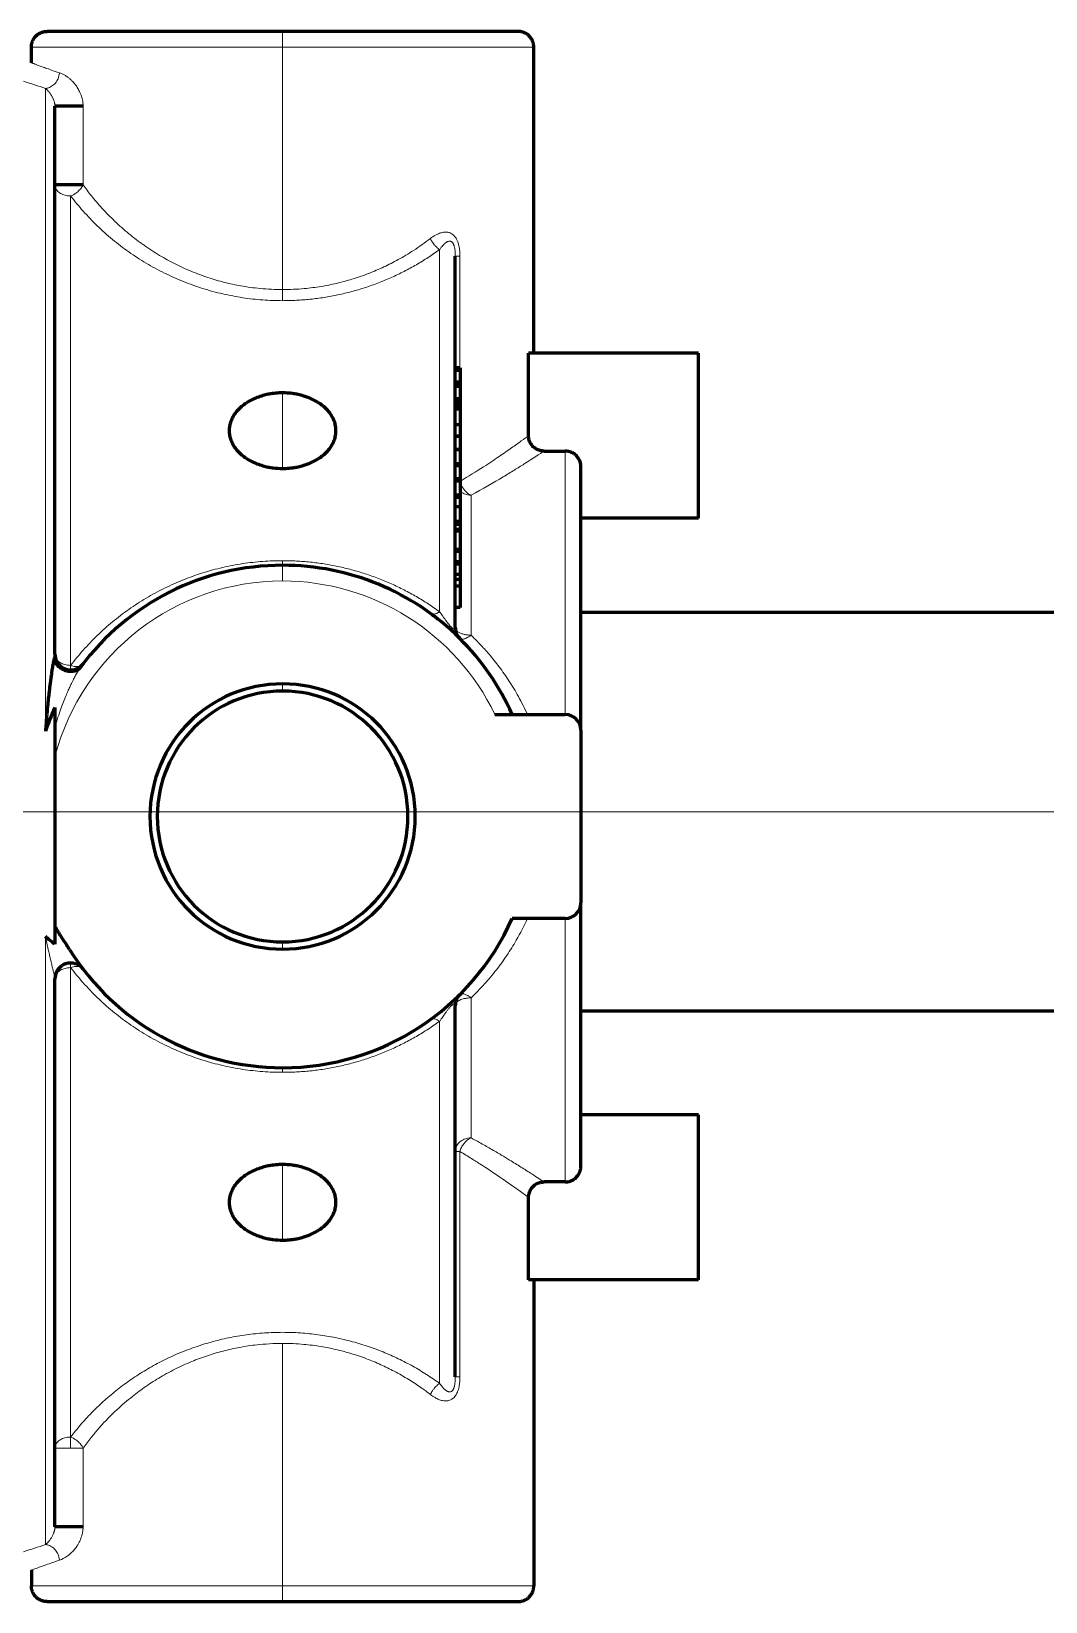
# Model space of a CAD drawing. Header units: millimetres. Extents: x 0 to 1680, y 0 to 594.
# Drawn here: x 111.58 to 114.002, y 503.324 to 507.074 of the extents above; entities that cross this region are included whole.
import ezdxf

# ---------------------------------------------------------------- set-up
doc = ezdxf.new("R2010")
doc.units = ezdxf.units.MM
for name, pattern in [('K5LT_AXLED', [19.5, 15, -1.5, 1.5, -1.5]), ('K5LT_BASIC', [0]), ('K5LT_THIN', [0])]:
    doc.linetypes.add(name, pattern=pattern)
doc.layers.add('Системный слой', color=7, linetype='Continuous')

msp = doc.modelspace()

# ---------------------------------------------------------------- linework, layer by layer
at = {"layer": 'Системный слой', "color": 5, "linetype": 'K5LT_BASIC', "lineweight": 60, "true_color": 0x0000ff}
for p, q in [((112.17955, 507.07426), (111.61705, 507.07426)), ((112.74205, 507.07426), (112.17955, 507.07426)), ((112.74205, 507.07426), (112.74204, 507.07426)), ((111.57955, 506.99926), (111.57955, 507.03676)), ((112.77955, 506.30551), (112.77955, 507.03676)), ((111.6358, 505.58671), (111.6358, 506.89557)), ((111.70308, 506.89557), (111.6358, 506.89557)), ((111.6358, 506.70774), (111.6358, 506.89557)), ((111.70308, 506.70774), (111.6358, 506.70774)), ((112.59205, 505.65082), (112.59205, 506.53756)), ((112.59205, 506.27042), (112.59205, 506.53756)), ((112.76704, 506.10884), (112.76704, 506.30551)), ((113.1733, 506.30551), (112.76704, 506.30551)), ((113.1733, 505.91176), (113.1733, 506.30551)), ((112.6033, 506.27042), (112.59205, 506.27042)), ((112.6033, 506.26455), (112.59205, 506.26455)), ((112.6033, 506.27042), (112.6033, 506.26455)), ((112.6033, 506.26455), (112.6033, 506.23673)), ((112.6033, 506.23673), (112.59205, 506.23673)), ((112.59205, 506.23432), (112.6033, 506.23432)), ((112.6033, 506.22659), (112.59205, 506.22659)), ((112.6033, 506.23673), (112.6033, 506.23432)), ((112.6033, 506.23432), (112.6033, 506.22659)), ((112.6033, 506.22659), (112.6033, 506.19673)), ((112.6033, 506.19673), (112.59205, 506.19673)), ((112.6033, 506.18955), (112.59205, 506.18955)), ((112.6033, 506.18238), (112.59205, 506.18238)), ((112.6033, 506.17651), (112.59205, 506.17651)), ((112.6033, 506.19673), (112.6033, 506.18955)), ((112.6033, 506.18955), (112.6033, 506.18238)), ((112.6033, 506.18238), (112.6033, 506.17651)), ((112.6033, 506.17651), (112.6033, 506.17195)), ((112.6033, 506.17195), (112.59205, 506.17195)), ((112.6033, 506.17195), (112.6033, 506.13455)), ((112.6033, 506.13455), (112.59205, 506.13455)), ((112.6033, 506.10737), (112.59205, 506.10737)), ((112.6033, 506.10671), (112.59205, 506.10671)), ((112.6033, 506.13455), (112.6033, 506.10737)), ((112.6033, 506.10737), (112.6033, 506.10671)), ((112.6033, 506.10671), (112.6033, 506.07592)), ((112.6033, 506.07592), (112.59205, 506.07592)), ((112.6033, 506.07527), (112.59205, 506.07527)), ((112.6033, 506.07592), (112.6033, 506.07527)), ((112.6033, 506.07527), (112.6033, 506.04152)), ((112.80425, 506.07204), (112.85455, 506.07204)), ((112.6033, 506.04152), (112.59205, 506.04152)), ((112.6033, 506.03696), (112.59205, 506.03696)), ((112.6033, 506.04152), (112.6033, 506.03696)), ((112.6033, 506.03696), (112.6033, 506.00684)), ((112.89205, 505.40551), (112.89205, 506.03416)), ((112.59205, 506.00684), (112.6033, 506.00684)), ((112.6033, 506.00049), (112.59205, 506.00049)), ((112.6033, 506.00684), (112.6033, 506.00049)), ((112.6033, 506.00049), (112.6033, 505.96771)), ((112.59205, 505.96771), (112.6033, 505.96771)), ((112.6033, 505.96136), (112.59205, 505.96136)), ((112.6033, 505.96771), (112.6033, 505.96136)), ((112.6033, 505.96136), (112.6033, 505.93849)), ((112.6033, 505.93849), (112.59205, 505.93849)), ((112.6033, 505.93849), (112.6033, 505.90392)), ((112.6033, 505.90392), (112.59205, 505.90392)), ((112.6033, 505.9026), (112.59205, 505.9026)), ((112.6033, 505.89663), (112.59205, 505.89663)), ((112.6033, 505.88501), (112.59205, 505.88501)), ((112.6033, 505.88045), (112.59205, 505.88045)), ((112.6033, 505.90392), (112.6033, 505.9026)), ((112.6033, 505.9026), (112.6033, 505.89663)), ((112.6033, 505.89663), (112.6033, 505.88501)), ((112.6033, 505.88501), (112.6033, 505.88045)), ((112.6033, 505.88045), (112.6033, 505.83675)), ((113.1733, 505.91176), (112.89205, 505.91176)), ((112.6033, 505.83675), (112.59205, 505.83675)), ((112.6033, 505.83219), (112.59205, 505.83219)), ((112.6033, 505.80741), (112.59205, 505.80741)), ((112.6033, 505.8061), (112.59205, 505.8061)), ((112.6033, 505.80154), (112.59205, 505.80154)), ((112.6033, 505.83675), (112.6033, 505.83219)), ((112.6033, 505.83219), (112.6033, 505.80741)), ((112.6033, 505.80741), (112.6033, 505.8061)), ((112.6033, 505.8061), (112.6033, 505.80154)), ((112.6033, 505.80154), (112.6033, 505.7779)), ((112.59205, 505.7779), (112.6033, 505.7779)), ((112.6033, 505.76513), (112.59205, 505.76513)), ((112.6033, 505.7779), (112.6033, 505.76513)), ((112.6033, 505.76513), (112.6033, 505.74937)), ((112.6033, 505.74937), (112.59205, 505.74937)), ((112.6033, 505.74937), (112.6033, 505.6985)), ((112.6033, 505.6985), (112.59205, 505.6985)), ((112.59205, 505.65082), (112.59205, 505.65079)), ((112.89205, 505.68703), (115.42751, 505.68703)), ((111.6358, 505.45922), (111.6358, 505.41259)), ((112.68649, 505.44301), (112.85455, 505.44301)), ((111.6358, 505.41259), (111.6358, 505.34328)), ((112.89205, 505.40551), (112.89205, 504.99301)), ((111.6358, 505.34328), (111.6358, 505.19926)), ((111.6358, 505.19926), (111.6358, 504.93775)), ((112.89205, 504.36436), (112.89205, 504.99301)), ((111.6358, 504.93775), (111.6358, 504.89428)), ((112.85455, 504.95551), (112.7278, 504.95551)), ((111.67031, 504.88195), (111.6703, 504.88198)), ((111.6358, 503.50295), (111.6358, 504.81181)), ((112.59205, 503.86096), (112.59205, 504.7477)), ((115.42751, 504.73453), (112.89205, 504.73453)), ((111.6358, 503.69078), (111.6358, 504.70238)), ((112.59205, 504.61135), (112.59205, 504.63749)), ((112.59205, 504.39914), (112.59205, 504.63749)), ((112.59205, 504.59014), (112.59205, 504.61135)), ((112.59205, 504.56295), (112.59205, 504.59014)), ((112.59205, 504.55789), (112.59205, 504.56295)), ((112.59205, 504.5562), (112.59205, 504.55789)), ((112.59205, 504.54631), (112.59205, 504.5562)), ((112.59205, 504.53495), (112.59205, 504.54631)), ((112.59205, 504.51904), (112.59205, 504.53495)), ((112.59205, 504.49865), (112.59205, 504.51904)), ((112.59205, 504.49692), (112.59205, 504.49865)), ((112.59205, 504.49412), (112.59205, 504.49692)), ((112.59205, 504.48423), (112.59205, 504.49412)), ((112.59205, 504.47287), (112.59205, 504.48423)), ((112.59205, 504.45696), (112.59205, 504.47287)), ((112.59205, 504.45015), (112.59205, 504.45696)), ((112.59205, 504.41086), (112.59205, 504.45015)), ((113.1733, 504.48676), (112.89205, 504.48676)), ((113.1733, 504.09301), (113.1733, 504.48676)), ((112.59205, 504.4029), (112.59205, 504.41086)), ((112.59205, 504.40046), (112.59205, 504.4029)), ((112.59205, 504.37416), (112.59205, 504.40046)), ((112.59205, 503.86096), (112.59205, 504.39914)), ((112.59205, 504.37247), (112.59205, 504.37416)), ((112.59205, 504.36631), (112.59205, 504.37247)), ((112.59205, 504.36468), (112.59205, 504.36631)), ((112.59205, 504.33838), (112.59205, 504.36468)), ((112.59205, 504.33669), (112.59205, 504.33838)), ((112.59205, 504.31366), (112.59205, 504.33669)), ((112.59205, 504.30802), (112.59205, 504.31366)), ((112.59205, 504.30786), (112.59205, 504.30802)), ((112.59205, 504.29807), (112.59205, 504.30786)), ((112.85455, 504.32648), (112.80425, 504.32648)), ((112.59205, 504.26391), (112.59205, 504.29807)), ((112.59205, 504.25242), (112.59205, 504.26391)), ((112.76704, 504.09301), (112.76704, 504.28968)), ((112.59205, 504.23287), (112.59205, 504.25242)), ((112.59205, 504.21876), (112.59205, 504.23287)), ((112.59205, 504.21707), (112.59205, 504.21876)), ((112.59205, 504.1991), (112.59205, 504.21707)), ((113.1733, 504.09301), (112.76704, 504.09301)), ((112.77955, 504.09301), (112.77955, 503.36176)), ((111.6358, 503.50295), (111.6358, 503.69078)), ((111.70308, 503.50295), (111.6358, 503.50295)), ((111.57955, 503.39926), (111.57955, 503.36176)), ((111.61705, 503.32426), (112.17955, 503.32426)), ((112.17955, 503.32426), (112.74205, 503.32426))]:
    msp.add_line(p, q, dxfattribs=at)
at = {"layer": 'Системный слой', "color": 7, "linetype": 'K5LT_THIN', "lineweight": 18}
for p, q in [((112.17955, 507.03676), (112.17955, 507.07426)), ((111.57955, 507.03676), (112.17955, 507.03676)), ((112.17955, 507.03676), (112.17955, 506.45769)), ((112.17955, 507.03676), (112.77955, 507.03676)), ((111.6133, 506.93828), (111.6133, 505.40316)), ((111.70308, 506.70774), (111.70308, 506.89557)), ((111.6733, 505.56019), (111.6733, 506.68122)), ((112.55455, 506.55313), (112.55455, 505.68828)), ((112.60308, 506.53756), (112.59205, 506.53756)), ((112.60308, 506.27042), (112.60308, 506.53756)), ((112.17955, 506.43117), (112.17955, 506.45769)), ((112.17955, 506.21086), (112.17955, 506.03055)), ((112.85455, 506.07204), (112.85455, 505.44301)), ((112.62955, 505.63239), (112.62955, 505.96672)), ((112.17955, 505.81024), (112.17955, 505.79926)), ((112.17955, 505.79926), (112.17955, 505.76176)), ((111.6733, 505.56019), (111.6733, 505.54921)), ((112.17955, 505.4987), (112.17955, 505.51605)), ((112.85455, 504.95551), (112.85455, 504.32648)), ((111.6133, 504.9125), (111.6133, 503.46024)), ((112.17955, 504.89982), (112.17955, 504.88247)), ((111.6733, 504.83833), (111.6733, 504.84931)), ((111.6733, 503.7173), (111.6733, 504.83833)), ((112.62955, 504.4318), (112.62955, 504.76613)), ((112.55455, 504.71024), (112.55455, 503.84539)), ((112.17955, 504.58828), (112.17955, 504.59926)), ((112.59205, 504.39914), (112.60308, 504.39914)), ((112.60308, 503.86096), (112.60308, 504.39914)), ((112.17955, 504.18765), (112.17955, 504.36797)), ((112.17955, 503.94083), (112.17955, 503.36176)), ((112.59205, 503.86096), (112.60308, 503.86096)), ((111.6733, 503.69078), (111.6733, 503.7173)), ((111.6733, 503.69078), (111.6358, 503.69078)), ((111.70308, 503.69078), (111.6733, 503.69078)), ((111.70308, 503.50295), (111.70308, 503.69078)), ((112.17955, 503.36176), (111.57955, 503.36176)), ((112.17955, 503.32426), (112.17955, 503.36176)), ((112.77955, 503.36176), (112.17955, 503.36176))]:
    msp.add_line(p, q, dxfattribs=at)
at = {"layer": 'Системный слой', "color": 30, "linetype": 'K5LT_AXLED', "lineweight": 18, "true_color": 0xff8000}
msp.add_line((51.2364, 505.21078), (174.95197, 505.21078), dxfattribs=at)
at = {"layer": 'Системный слой', "color": 7, "linetype": 'K5LT_THIN', "lineweight": 18}
for centre, radius, start, end in [((112.30124, 509.14388), 2.31041, 251.30787, 252.67691), ((112.17955, 505.19926), 0.5625, 90, 165.16489), ((112.17955, 505.19926), 0.5625, 25.67929, 90), ((112.30091, 501.25565), 2.30934, 107.32278, 108.69245)]:
    msp.add_arc(centre, radius, start, end, dxfattribs=at)
at = {"layer": 'Системный слой', "color": 5, "linetype": 'K5LT_BASIC', "lineweight": 60, "true_color": 0x0000ff}
for centre, radius, start, end in [((112.17955, 505.19926), 0.6, 90, 143.47453), ((112.17955, 505.19926), 0.6, 45.09958, 90), ((112.18167, 505.20204), 0.5965, 51.49798, 53.97574), ((112.62955, 505.65082), 0.0375, 180.00501, 225.09879), ((112.62955, 505.65082), 0.0375, 180.03945, 225.0991), ((112.17955, 505.19926), 0.6, 23.96948, 45.09958), ((111.67326, 505.58671), 0.03746, 179.99362, 234.40375), ((111.67331, 505.58669), 0.03748, 234.67466, 322.57954), ((111.6733, 505.58671), 0.0375, 270, 322.57199), ((112.17955, 505.19926), 0.31679, 90, 270), ((112.17955, 505.19926), 0.31679, 270, 90), ((112.17955, 505.19926), 0.29944, 90, 270), ((112.17955, 505.19926), 0.29944, 270, 90), ((112.06751, 505.2534), 0.47827, 154.51072, 161.75207), ((112.85455, 505.40551), 0.0375, 0, 90), ((112.85455, 504.99301), 0.0375, 270, 0), ((112.17955, 505.19926), 0.6, 270, 336.03052), ((112.17955, 505.19926), 0.6, 211.92748, 270), ((111.6733, 504.81181), 0.0375, 37.49043, 179.9927), ((111.67328, 504.81181), 0.03748, 125.92591, 180.00303), ((112.62955, 504.7477), 0.0375, 135.28664, 179.99971), ((112.62955, 504.7477), 0.0375, 135.28882, 179.9949), ((112.33443, 505.0421), 0.37935, 314.07676, 315.07914)]:
    msp.add_arc(centre, radius, start, end, dxfattribs=at)
for points, weights in [([(111.57955, 507.03676), (111.57955, 507.05872), (111.59508, 507.07426), (111.61704, 507.07426)], [0.5, 0.402378366498, 0.402368927975, 0.499971684429]), ([(112.77955, 507.03676), (112.77955, 507.05872), (112.76402, 507.07426), (112.74205, 507.07426)], [0.5, 0.402378366498, 0.402368927975, 0.499971684429]), ([(111.61705, 503.32426), (111.59508, 503.32426), (111.57955, 503.33979), (111.57955, 503.36176)], [0.499999769814, 0.402368927062, 0.402369003791, 0.5]), ([(112.74205, 503.32426), (112.76401, 503.32426), (112.77955, 503.33979), (112.77955, 503.36176)], [0.499999769814, 0.402368927062, 0.402369003791, 0.5])]:
    msp.add_rational_spline(points, weights, degree=3, dxfattribs=at)
at = {"layer": 'Системный слой', "color": 7, "linetype": 'K5LT_THIN', "lineweight": 18}
for points, knots in [([(111.6466, 506.97528), (111.63961, 506.97765), (111.62771, 506.98175), (111.61347, 506.9868), (111.60265, 506.9907), (111.59397, 506.99388), (111.58727, 506.99636), (111.58275, 506.99804), (111.58012, 506.99904), (111.57955, 506.99926), (111.57955, 506.99926)], [0, 0, 0, 0, 1.7535392, 3.2335896, 4.5704774, 5.8764475, 7.2528308, 8.5664618, 9.7342014, 11, 11, 11, 11]), ([(111.6466, 506.97528), (111.64644, 506.97277), (111.64567, 506.96798), (111.64345, 506.96144), (111.64048, 506.95574), (111.63686, 506.95077), (111.6326, 506.94648), (111.62789, 506.94302), (111.62298, 506.94051), (111.61808, 506.93893), (111.61487, 506.9384), (111.6133, 506.93828)], [0, 0, 0, 0, 1.6269506, 3.1051514, 4.412638, 5.75843, 7.0911523, 8.4008937, 9.6805454, 10.8696223, 12, 12, 12, 12]), ([(111.70308, 506.89557), (111.70308, 506.90097), (111.70197, 506.91016), (111.69877, 506.92099), (111.69581, 506.92822), (111.69237, 506.93523), (111.68865, 506.94141), (111.68427, 506.94742), (111.68039, 506.95209), (111.67608, 506.95667), (111.6712, 506.96118), (111.66552, 506.96566), (111.65709, 506.97108), (111.6507, 506.97389), (111.6466, 506.97528)], [0, 0, 0, 0, 1.6750866, 2.9410931, 3.7763891, 4.4262041, 5.8066833, 6.5948826, 7.5028759, 8.4350716, 9.4592901, 10.7065168, 12.160341, 15, 15, 15, 15]), ([(111.6133, 506.93828), (111.61442, 506.93733), (111.61657, 506.9354), (111.61962, 506.93218), (111.62222, 506.92905), (111.62439, 506.92615), (111.62621, 506.92345), (111.62779, 506.92086), (111.62925, 506.91827), (111.6306, 506.91558), (111.63181, 506.91289), (111.63284, 506.91028), (111.63368, 506.90783), (111.63432, 506.90566), (111.63481, 506.90369), (111.63519, 506.90182), (111.63551, 506.8999), (111.63573, 506.89785), (111.63579, 506.89636), (111.6358, 506.89557)], [0, 0, 0, 0, 3.0768281, 5.6895686, 7.7594534, 9.4993032, 10.9305415, 12.1237734, 13.3233444, 14.4322612, 15.4476679, 16.3550624, 17.1210312, 17.7565932, 18.2471893, 18.7109054, 19.1477415, 19.5733327, 20, 20, 20, 20]), ([(111.6358, 506.70774), (111.63579, 506.70593), (111.63629, 506.70255), (111.63825, 506.69795), (111.64106, 506.69397), (111.64465, 506.69044), (111.64907, 506.68734), (111.65419, 506.68478), (111.65979, 506.68287), (111.66619, 506.68155), (111.67077, 506.68122), (111.6733, 506.68122)], [0, 0, 0, 0, 1.5614761, 2.9241486, 4.1406521, 5.3872988, 6.6710189, 7.9362276, 9.2045628, 10.4539056, 12, 12, 12, 12]), ([(111.6733, 506.68122), (111.67551, 506.68207), (111.67965, 506.68399), (111.68533, 506.68752), (111.69027, 506.69137), (111.69465, 506.69555), (111.69833, 506.6999), (111.70112, 506.70401), (111.70251, 506.70657), (111.70308, 506.70774)], [0, 0, 0, 0, 1.7833989, 3.350197, 4.762088, 6.2136787, 7.6804134, 8.9351891, 10, 10, 10, 10]), ([(112.17955, 506.45769), (112.16185, 506.45768), (112.12857, 506.45925), (112.08215, 506.46559), (112.04041, 506.47457), (112.00084, 506.4861), (111.96135, 506.50079), (111.92273, 506.51846), (111.88502, 506.53917), (111.84803, 506.56317), (111.81208, 506.5905), (111.77844, 506.62032), (111.74858, 506.65097), (111.72371, 506.68012), (111.70937, 506.699), (111.70308, 506.70774)], [0, 0, 0, 0, 1.5986949, 2.97432, 4.1162294, 5.3050701, 6.517206, 7.7100417, 8.9068617, 10.1491121, 11.4262785, 12.7154122, 13.9505114, 15.0646782, 16, 16, 16, 16]), ([(112.60308, 506.53756), (112.60308, 506.54174), (112.6028, 506.54901), (112.60158, 506.55848), (112.59999, 506.5658), (112.59798, 506.57214), (112.59538, 506.5779), (112.59219, 506.58299), (112.58868, 506.58709), (112.58518, 506.59005), (112.58211, 506.59192), (112.57923, 506.5932), (112.57608, 506.5942), (112.57186, 506.59495), (112.56689, 506.59503), (112.56151, 506.59429), (112.55646, 506.59296), (112.5508, 506.59087), (112.54269, 506.58692), (112.53638, 506.58266), (112.53249, 506.57965)], [0, 0, 0, 0, 1.9671632, 3.4176926, 4.5499796, 5.6052735, 6.7092012, 7.7573636, 8.7871197, 9.6985112, 10.4062045, 10.938061, 11.6127855, 12.4517855, 13.6270238, 14.7180309, 15.779113, 16.7893175, 18.3159969, 21, 21, 21, 21]), ([(112.53249, 506.57965), (112.51952, 506.56961), (112.49448, 506.55185), (112.45717, 506.52952), (112.42116, 506.51119), (112.38435, 506.49546), (112.34641, 506.48236), (112.30855, 506.47218), (112.27049, 506.4646), (112.22744, 506.45909), (112.19675, 506.45769), (112.17955, 506.45769)], [0, 0, 0, 0, 1.5557329, 2.8997233, 4.0893603, 5.3474011, 6.6543169, 7.8621527, 9.0434957, 10.3308168, 12, 12, 12, 12]), ([(112.53249, 506.57965), (112.5334, 506.57772), (112.5354, 506.574), (112.53888, 506.56873), (112.54273, 506.56381), (112.54683, 506.55943), (112.55085, 506.55584), (112.55339, 506.55393), (112.55455, 506.55313)], [0, 0, 0, 0, 1.6759258, 3.2277778, 4.7246651, 6.3456261, 7.7937741, 9, 9, 9, 9]), ([(112.55455, 506.55313), (112.55584, 506.55501), (112.5583, 506.5584), (112.56193, 506.56274), (112.56504, 506.56597), (112.56772, 506.56837), (112.57001, 506.5701), (112.57218, 506.57144), (112.57426, 506.57245), (112.57635, 506.5731), (112.57834, 506.57337), (112.58011, 506.57323), (112.58163, 506.57279), (112.58297, 506.57211), (112.58417, 506.57122), (112.58529, 506.57009), (112.58632, 506.56875), (112.58725, 506.56719), (112.58813, 506.56535), (112.58895, 506.56324), (112.58972, 506.56068), (112.59039, 506.5578), (112.59097, 506.55455), (112.59144, 506.55089), (112.59179, 506.54677), (112.592, 506.54224), (112.59204, 506.53915), (112.59205, 506.53756)], [0, 0, 0, 0, 2.7272239, 5.0634383, 7.0309744, 8.4778365, 9.795034, 10.9153809, 12.003631, 13.0652137, 14.0511732, 14.8760778, 15.5672747, 16.1678292, 16.7504147, 17.3120826, 17.8814188, 18.4740464, 19.0709757, 19.8043277, 20.5894768, 21.5494992, 22.5419261, 23.6596253, 24.9999763, 26.454723, 28, 28, 28, 28]), ([(112.76704, 506.10884), (112.76242, 506.10548), (112.75092, 506.09708), (112.72728, 506.08015), (112.69724, 506.05931), (112.65702, 506.03257), (112.62351, 506.01159), (112.6033, 505.99951)], [0, 0, 0, 0, 1.4915807, 2.9516442, 4.4117078, 5.9816586, 8, 8, 8, 8]), ([(112.62955, 505.96672), (112.65765, 505.9819), (112.69408, 506.00286), (112.73354, 506.02683), (112.7721, 506.0509), (112.7939, 506.06523), (112.80425, 506.07204)], [0, 0, 0, 0, 2.3064672, 3.2668483, 4.2200333, 7, 7, 7, 7]), ([(112.6033, 505.99862), (112.60391, 505.99656), (112.60539, 505.99253), (112.60811, 505.98714), (112.61098, 505.98263), (112.61384, 505.97889), (112.6169, 505.97551), (112.62045, 505.97226), (112.62469, 505.96914), (112.62784, 505.96745), (112.62955, 505.96672)], [0, 0, 0, 0, 1.6386036, 3.2058394, 4.4404491, 5.5805007, 6.7191097, 7.909208, 9.3335984, 11, 11, 11, 11]), ([(112.6033, 505.97606), (112.60399, 505.97547), (112.60625, 505.97368), (112.61044, 505.9711), (112.61604, 505.96876), (112.62244, 505.96713), (112.62702, 505.96672), (112.62955, 505.96672)], [0, 0, 0, 0, 0.8030818, 2.5117768, 4.2246942, 5.911962, 8, 8, 8, 8]), ([(112.55455, 505.68828), (112.55294, 505.68718), (112.54985, 505.68533), (112.54546, 505.68347), (112.54137, 505.68249), (112.53773, 505.6824), (112.53474, 505.68312), (112.53315, 505.68399), (112.53249, 505.68447)], [0, 0, 0, 0, 1.6759258, 3.2277778, 4.7246651, 6.3456261, 7.7937741, 9, 9, 9, 9]), ([(112.55455, 505.68828), (112.55574, 505.68654), (112.5579, 505.68342), (112.56084, 505.67925), (112.56312, 505.67606), (112.56498, 505.67348), (112.56681, 505.67096), (112.5688, 505.66822), (112.57108, 505.66515), (112.57339, 505.66214), (112.57547, 505.65954), (112.57701, 505.65767), (112.57824, 505.65619), (112.57946, 505.65476), (112.58099, 505.65303), (112.58265, 505.65124), (112.58416, 505.64973), (112.58528, 505.6487), (112.5862, 505.64795), (112.5871, 505.64728), (112.5881, 505.64668), (112.58904, 505.6463), (112.58978, 505.64618), (112.59035, 505.64626), (112.59086, 505.64647), (112.59134, 505.64694), (112.59174, 505.64781), (112.592, 505.64912), (112.59204, 505.65023), (112.59205, 505.65082)], [0, 0, 0, 0, 2.709205, 4.7839916, 6.1999275, 7.3512001, 8.4505402, 9.7020305, 11.057127, 12.5292355, 13.6426649, 14.445959, 14.9482986, 15.5428706, 16.2865018, 17.2052477, 18.0097975, 18.6433243, 19.0993459, 19.6722462, 20.4531416, 21.3814854, 22.2714897, 23.0320383, 23.8727549, 25.0066453, 26.4433257, 28.150923, 30, 30, 30, 30]), ([(112.59205, 505.65082), (112.59204, 505.64957), (112.59253, 505.64725), (112.5944, 505.64417), (112.59686, 505.64166), (112.59964, 505.63962), (112.60263, 505.63793), (112.60591, 505.63646), (112.60947, 505.6352), (112.6133, 505.63417), (112.61702, 505.63341), (112.62044, 505.63291), (112.62357, 505.6326), (112.62657, 505.63243), (112.62856, 505.63239), (112.62955, 505.63239)], [0, 0, 0, 0, 2.0721813, 3.8412427, 5.3198996, 6.6652605, 7.9090324, 9.0384999, 10.2654459, 11.480489, 12.5935329, 13.538806, 14.3777256, 15.1981236, 16, 16, 16, 16]), ([(112.62955, 505.63239), (112.6276, 505.63091), (112.62391, 505.62835), (112.619, 505.62561), (112.615, 505.62387), (112.61179, 505.62291), (112.60904, 505.62247), (112.60665, 505.62251), (112.6046, 505.62307), (112.60353, 505.6238), (112.60308, 505.62426)], [0, 0, 0, 0, 1.8701726, 3.5511384, 4.9131641, 6.1778632, 7.308252, 8.5052498, 9.7461417, 11, 11, 11, 11]), ([(112.76421, 505.44301), (112.7576, 505.45758), (112.74382, 505.48504), (112.72115, 505.52278), (112.69763, 505.55636), (112.67409, 505.58571), (112.65142, 505.61081), (112.63658, 505.62566), (112.62955, 505.63239)], [0, 0, 0, 0, 1.7999996, 3.4840246, 5.0520749, 6.5457185, 7.8616935, 9, 9, 9, 9]), ([(111.6733, 505.56019), (111.67074, 505.56019), (111.66596, 505.56054), (111.65944, 505.56193), (111.65382, 505.56391), (111.64883, 505.56645), (111.64444, 505.56958), (111.64083, 505.5732), (111.63813, 505.57716), (111.63626, 505.58169), (111.6358, 505.58492), (111.6358, 505.58671)], [0, 0, 0, 0, 1.5614761, 2.9241486, 4.1406521, 5.3872988, 6.6710189, 7.9362276, 9.2045628, 10.4539056, 12, 12, 12, 12]), ([(111.6358, 505.41259), (111.63808, 505.42059), (111.64258, 505.4354), (111.64949, 505.45566), (111.65596, 505.473), (111.66189, 505.48772), (111.66727, 505.50015), (111.67187, 505.51022), (111.67568, 505.51817), (111.67879, 505.52441), (111.68143, 505.52949), (111.68398, 505.53421), (111.6866, 505.53891), (111.68923, 505.54353), (111.69178, 505.54784), (111.69446, 505.55217), (111.69633, 505.55493), (111.69739, 505.55637)], [0, 0, 0, 0, 2.791628, 5.196368, 7.2090267, 9.0369354, 10.5668019, 11.8038195, 12.8103614, 13.5887773, 14.2054891, 14.783003, 15.4335532, 16.0719325, 16.6656125, 17.2577615, 18, 18, 18, 18]), ([(111.70308, 505.56392), (111.70213, 505.56267), (111.69996, 505.56064), (111.696, 505.55862), (111.69169, 505.55752), (111.68699, 505.55722), (111.68212, 505.55768), (111.6775, 505.55872), (111.67462, 505.55969), (111.6733, 505.56019)], [0, 0, 0, 0, 1.7837053, 3.3511163, 4.7612903, 6.2120328, 7.6751183, 8.9316111, 10, 10, 10, 10]), ([(112.62955, 504.76613), (112.64067, 504.77677), (112.66169, 504.79837), (112.69019, 504.83229), (112.71554, 504.86724), (112.74073, 504.90767), (112.75615, 504.93774), (112.76421, 504.95551)], [0, 0, 0, 0, 1.5999997, 3.1296911, 4.5890742, 6.0484574, 8, 8, 8, 8]), ([(111.6133, 504.9125), (111.61536, 504.90209), (111.61836, 504.88784), (111.62225, 504.8706), (111.62452, 504.86085), (111.62641, 504.85289), (111.62801, 504.84621), (111.62942, 504.84044), (111.63071, 504.83512), (111.63186, 504.8304), (111.63282, 504.82638), (111.6336, 504.82306), (111.63425, 504.82022), (111.63479, 504.81772), (111.63521, 504.81559), (111.63553, 504.81393), (111.63574, 504.81267), (111.63579, 504.81206), (111.6358, 504.81181)], [0, 0, 0, 0, 5.3525059, 7.3884734, 9.1194333, 10.5706484, 11.7062909, 12.7841895, 13.7901336, 14.7265381, 15.5183961, 16.1799181, 16.7632848, 17.3157394, 17.8150312, 18.230888, 18.6184608, 19, 19, 19, 19]), ([(111.6358, 504.81181), (111.63579, 504.81362), (111.63629, 504.817), (111.63825, 504.8216), (111.64106, 504.82558), (111.64465, 504.82911), (111.64907, 504.83221), (111.65419, 504.83477), (111.65979, 504.83668), (111.66619, 504.838), (111.67077, 504.83833), (111.6733, 504.83833)], [0, 0, 0, 0, 1.5614761, 2.9241486, 4.1406521, 5.3872988, 6.6710189, 7.9362276, 9.2045628, 10.4539056, 12, 12, 12, 12]), ([(111.6733, 504.83833), (111.67551, 504.83917), (111.67965, 504.84042), (111.68533, 504.84124), (111.69027, 504.84117), (111.69465, 504.84035), (111.69833, 504.83881), (111.70111, 504.83684), (111.70249, 504.83536), (111.70305, 504.83463)], [0, 0, 0, 0, 1.7858515, 3.3548043, 4.7686371, 6.222224, 7.6909759, 8.9474772, 10, 10, 10, 10]), ([(112.55455, 504.71024), (112.55584, 504.71212), (112.5583, 504.71568), (112.56193, 504.7208), (112.56504, 504.72514), (112.56772, 504.7288), (112.57001, 504.73188), (112.57218, 504.73473), (112.57426, 504.73743), (112.57635, 504.74004), (112.57834, 504.74246), (112.58011, 504.74453), (112.58163, 504.74621), (112.58297, 504.74762), (112.58417, 504.74881), (112.58529, 504.74982), (112.58632, 504.75067), (112.58725, 504.75133), (112.58813, 504.75185), (112.58895, 504.7522), (112.58972, 504.75235), (112.59039, 504.75227), (112.59097, 504.75195), (112.59144, 504.75134), (112.59179, 504.75044), (112.592, 504.74921), (112.59204, 504.74823), (112.59205, 504.7477)], [0, 0, 0, 0, 2.7272239, 5.0634383, 7.0309744, 8.4778365, 9.795034, 10.9153809, 12.003631, 13.0652137, 14.0511732, 14.8760778, 15.5672747, 16.1678292, 16.7504147, 17.3120826, 17.8814188, 18.4740464, 19.0709757, 19.8043277, 20.5894768, 21.5494992, 22.5419261, 23.6596253, 24.9999763, 26.454723, 28, 28, 28, 28]), ([(112.59205, 504.7477), (112.59204, 504.74896), (112.59254, 504.75131), (112.5945, 504.75451), (112.59731, 504.75727), (112.6009, 504.75972), (112.60532, 504.76188), (112.61044, 504.76366), (112.61604, 504.76498), (112.62244, 504.7659), (112.62702, 504.76613), (112.62955, 504.76613)], [0, 0, 0, 0, 1.5614761, 2.9241485, 4.1406521, 5.3872988, 6.6710189, 7.9362276, 9.2045627, 10.4539056, 12, 12, 12, 12]), ([(112.60308, 504.77426), (112.60365, 504.77483), (112.60495, 504.77563), (112.6073, 504.77607), (112.60973, 504.77597), (112.6124, 504.77546), (112.61559, 504.77442), (112.61947, 504.77267), (112.62418, 504.76999), (112.62766, 504.76756), (112.62955, 504.76613)], [0, 0, 0, 0, 1.584048, 2.9083401, 3.9728765, 5.0590382, 6.3006248, 7.6514315, 9.1882722, 11, 11, 11, 11]), ([(112.53249, 504.71405), (112.5334, 504.71472), (112.5354, 504.71569), (112.53888, 504.71618), (112.54273, 504.7158), (112.54683, 504.71455), (112.55085, 504.71262), (112.55339, 504.71103), (112.55455, 504.71024)], [0, 0, 0, 0, 1.6759258, 3.2277778, 4.7246651, 6.3456261, 7.7937741, 9, 9, 9, 9]), ([(112.59205, 504.39914), (112.59204, 504.40138), (112.59254, 504.40556), (112.59452, 504.41125), (112.59734, 504.41614), (112.60094, 504.42049), (112.60537, 504.4243), (112.61047, 504.42742), (112.61599, 504.42974), (112.62236, 504.43138), (112.62696, 504.4318), (112.62955, 504.4318)], [0, 0, 0, 0, 1.5710059, 2.9372706, 4.1518911, 5.4011521, 6.6850538, 7.9494446, 9.1935209, 10.4172828, 12, 12, 12, 12]), ([(112.62955, 504.4318), (112.62803, 504.43115), (112.62522, 504.42967), (112.62141, 504.42701), (112.6181, 504.42416), (112.61507, 504.42105), (112.61206, 504.4174), (112.60917, 504.41315), (112.60661, 504.40852), (112.60455, 504.40379), (112.6035, 504.40066), (112.60308, 504.39914)], [0, 0, 0, 0, 1.5840175, 2.9583043, 4.0957077, 5.2733428, 6.5326155, 7.9072454, 9.3367176, 10.7031581, 12, 12, 12, 12]), ([(112.80425, 504.32648), (112.79716, 504.33115), (112.78397, 504.33981), (112.7625, 504.3535), (112.74921, 504.36187), (112.73587, 504.37016), (112.72039, 504.37965), (112.70094, 504.39137), (112.67695, 504.40543), (112.65251, 504.41927), (112.6364, 504.4281), (112.62955, 504.4318)], [0, 0, 0, 0, 3.263691, 4.3660838, 5.3240203, 6.2230178, 7.0946898, 8.2788135, 9.6831519, 11.0368064, 12, 12, 12, 12]), ([(112.60308, 504.39914), (112.61261, 504.39344), (112.62984, 504.3829), (112.65169, 504.36905), (112.66982, 504.35725), (112.6859, 504.34657), (112.7019, 504.33574), (112.71763, 504.3249), (112.7336, 504.31372), (112.74793, 504.30351), (112.75922, 504.29537), (112.76482, 504.2913), (112.76704, 504.28968)], [0, 0, 0, 0, 1.54453, 2.8881834, 3.9269923, 5.0142667, 6.1525819, 7.4096244, 8.7499271, 10.388143, 11.8377917, 13, 13, 13, 13]), ([(111.70308, 503.69078), (111.71549, 503.70805), (111.74083, 503.73973), (111.78081, 503.78076), (111.81806, 503.81285), (111.85318, 503.83883), (111.88872, 503.86151), (111.9269, 503.88214), (111.96593, 503.89958), (112.00439, 503.91354), (112.04262, 503.92448), (112.08256, 503.93296), (112.12064, 503.93817), (112.1533, 503.94045), (112.17175, 503.94083), (112.17955, 503.94083)], [0, 0, 0, 0, 1.8473244, 3.4868539, 4.8708536, 5.9993235, 7.1704975, 8.4267452, 9.6652185, 10.7954785, 11.9186427, 13.0870018, 14.3414641, 15.2956111, 16, 16, 16, 16]), ([(112.17955, 503.94083), (112.19632, 503.94084), (112.22698, 503.93947), (112.26946, 503.93407), (112.30692, 503.9267), (112.3431, 503.91712), (112.37909, 503.90499), (112.4138, 503.89065), (112.44781, 503.87403), (112.47984, 503.8557), (112.50843, 503.83686), (112.52515, 503.82455), (112.53249, 503.81887)], [0, 0, 0, 0, 1.762424, 3.2002487, 4.4238961, 5.6823161, 7.0235434, 8.2906306, 9.5016456, 10.8715034, 12.0461386, 13, 13, 13, 13]), ([(112.53249, 503.81887), (112.53433, 503.81745), (112.53799, 503.81478), (112.54465, 503.8106), (112.55081, 503.80759), (112.55695, 503.80543), (112.56219, 503.80409), (112.56823, 503.8034), (112.57408, 503.80381), (112.57879, 503.8051), (112.58251, 503.8068), (112.58581, 503.80894), (112.58923, 503.81202), (112.59241, 503.81589), (112.59501, 503.82007), (112.59692, 503.82398), (112.59835, 503.82763), (112.59972, 503.83193), (112.60107, 503.83746), (112.60227, 503.84477), (112.60295, 503.85277), (112.60307, 503.85835), (112.60308, 503.86096)], [0, 0, 0, 0, 1.3951158, 2.7446919, 4.8781318, 5.7955714, 6.9793122, 8.4352716, 9.8641193, 10.9904423, 11.7703412, 12.6036184, 13.5711603, 14.6717722, 15.6201073, 16.4169258, 17.1014047, 17.7584027, 18.8393763, 20.1251251, 21.657318, 23, 23, 23, 23]), ([(112.55455, 503.84539), (112.55574, 503.84364), (112.5579, 503.84066), (112.56084, 503.83706), (112.56312, 503.83453), (112.56498, 503.83266), (112.56681, 503.83096), (112.5688, 503.82927), (112.57108, 503.82763), (112.57339, 503.82637), (112.57547, 503.82563), (112.57701, 503.82532), (112.57824, 503.8252), (112.57946, 503.82523), (112.58099, 503.82552), (112.58265, 503.82622), (112.58416, 503.82728), (112.58528, 503.82843), (112.5862, 503.82962), (112.5871, 503.83106), (112.5881, 503.83307), (112.58904, 503.83554), (112.58978, 503.8381), (112.59035, 503.84056), (112.59086, 503.84327), (112.59134, 503.84664), (112.59174, 503.85085), (112.592, 503.85573), (112.59204, 503.85918), (112.59205, 503.86096)], [0, 0, 0, 0, 2.7092051, 4.7839916, 6.1999276, 7.3512002, 8.4505404, 9.7020308, 11.0571273, 12.5292334, 13.6426609, 14.4459541, 14.9482976, 15.5428624, 16.2864798, 17.2051888, 18.0097168, 18.6432325, 19.0992684, 19.6721828, 20.4530992, 21.3814556, 22.2714732, 23.0320284, 23.8727561, 25.0066522, 26.4433357, 28.1509304, 30, 30, 30, 30]), ([(112.55455, 503.84539), (112.55294, 503.84428), (112.54985, 503.84188), (112.54546, 503.83771), (112.54137, 503.83307), (112.53676, 503.82685), (112.53394, 503.82193), (112.53249, 503.81887)], [0, 0, 0, 0, 1.4897118, 2.8691359, 4.1997023, 5.6405565, 8, 8, 8, 8]), ([(111.6733, 503.7173), (111.67074, 503.7173), (111.66596, 503.71695), (111.65944, 503.71556), (111.65382, 503.71358), (111.64883, 503.71104), (111.64444, 503.70791), (111.64083, 503.70429), (111.63813, 503.70033), (111.63626, 503.6958), (111.6358, 503.69257), (111.6358, 503.69078)], [0, 0, 0, 0, 1.5614761, 2.9241486, 4.1406521, 5.3872988, 6.6710189, 7.9362276, 9.2045628, 10.4539056, 12, 12, 12, 12]), ([(111.70308, 503.69078), (111.70213, 503.69275), (111.69996, 503.69644), (111.696, 503.70149), (111.69169, 503.70589), (111.68699, 503.70979), (111.68087, 503.7139), (111.67618, 503.71619), (111.6733, 503.7173)], [0, 0, 0, 0, 1.6053348, 3.0160047, 4.2851613, 5.5908295, 6.9076065, 9, 9, 9, 9]), ([(111.6358, 503.50295), (111.63579, 503.50186), (111.63568, 503.49997), (111.63536, 503.49767), (111.63502, 503.49584), (111.63469, 503.49432), (111.63432, 503.49287), (111.63388, 503.49134), (111.6333, 503.48955), (111.63256, 503.48752), (111.6316, 503.48514), (111.63038, 503.48247), (111.62889, 503.47957), (111.6272, 503.47664), (111.62532, 503.47372), (111.62322, 503.47076), (111.62083, 503.46776), (111.61828, 503.46489), (111.61572, 503.46234), (111.61408, 503.4609), (111.6133, 503.46024)], [0, 0, 0, 0, 0.6176124, 1.1544532, 1.5912124, 2.0016784, 2.3826231, 2.8295657, 3.3761289, 4.0928998, 4.9178227, 6.0181843, 7.295925, 8.7380328, 10.284202, 12.0196435, 14.0583851, 16.3965279, 18.7487892, 21, 21, 21, 21]), ([(111.6466, 503.42324), (111.65248, 503.42523), (111.6607, 503.42921), (111.67068, 503.43689), (111.67585, 503.44161), (111.68024, 503.44625), (111.68421, 503.45103), (111.68821, 503.45652), (111.69187, 503.46245), (111.69512, 503.46879), (111.69768, 503.47479), (111.69997, 503.48151), (111.70226, 503.49066), (111.70308, 503.49818), (111.70308, 503.50295)], [0, 0, 0, 0, 4.0793304, 5.4348987, 6.5368007, 7.4801097, 8.3632601, 9.2318752, 10.2847016, 11.103493, 11.9051692, 12.621514, 13.5199771, 15, 15, 15, 15]), ([(111.6466, 503.42324), (111.64644, 503.42577), (111.64568, 503.4305), (111.6435, 503.43694), (111.64064, 503.4425), (111.63712, 503.44744), (111.63289, 503.45179), (111.62812, 503.45536), (111.62311, 503.45796), (111.61813, 503.45959), (111.61487, 503.46011), (111.6133, 503.46024)], [0, 0, 0, 0, 1.6389209, 3.0691764, 4.3464237, 5.6551723, 7.0032277, 8.3361652, 9.6469259, 10.868615, 12, 12, 12, 12]), ([(111.57955, 503.39926), (111.57955, 503.39926), (111.57969, 503.39932), (111.58071, 503.39971), (111.58328, 503.40068), (111.58737, 503.4022), (111.593, 503.40428), (111.60047, 503.40702), (111.61104, 503.41085), (111.62599, 503.41617), (111.63903, 503.42068), (111.6466, 503.42324)], [0, 0, 0, 0, 0.5653916, 1.6532264, 2.8695452, 4.1260421, 5.320882, 6.6146486, 8.106573, 9.931695, 12, 12, 12, 12])]:
    msp.add_open_spline(points, degree=3, knots=knots, dxfattribs=at)
for points, weights in [([(111.6733, 506.68122), (111.79615, 506.52069), (111.9774, 506.43117), (112.17955, 506.43117)], [1, 0.931063125171, 0.931063125171, 1]), ([(112.17955, 506.43117), (112.31543, 506.43117), (112.44466, 506.4732), (112.55455, 506.55313)], [1, 0.967313674515, 0.967313674515, 1]), ([(112.17955, 505.81024), (111.9774, 505.81024), (111.79615, 505.72072), (111.6733, 505.56019)], [1, 0.931063125171, 0.931063125171, 1]), ([(112.55455, 505.68828), (112.44466, 505.76822), (112.31543, 505.81024), (112.17955, 505.81024)], [1, 0.967313674515, 0.967313674515, 1]), ([(111.6733, 504.83833), (111.79615, 504.6778), (111.9774, 504.58828), (112.17955, 504.58828)], [1, 0.931063125171, 0.931063125171, 1]), ([(112.17955, 504.58828), (112.31543, 504.58828), (112.44466, 504.6303), (112.55455, 504.71024)], [1, 0.967313674515, 0.967313674515, 1]), ([(112.55455, 503.84539), (112.25835, 504.06083), (111.8959, 504.00815), (111.6733, 503.7173)], [1, 0.810446083212, 0.810446083212, 1])]:
    msp.add_rational_spline(points, weights, degree=3, dxfattribs=at)
at = {"layer": 'Системный слой', "color": 5, "linetype": 'K5LT_BASIC', "lineweight": 60, "true_color": 0x0000ff}
for points, knots in [([(112.17955, 506.21086), (112.1742, 506.21086), (112.16619, 506.21051), (112.15476, 506.20923), (112.14435, 506.2075), (112.13168, 506.20449), (112.11796, 506.19992), (112.10441, 506.19384), (112.09204, 506.1866), (112.08105, 506.17833), (112.07161, 506.16914), (112.06388, 506.1592), (112.05797, 506.14864), (112.05397, 506.13765), (112.0523, 506.12826), (112.05205, 506.1226), (112.05205, 506.12071)], [0, 0, 0, 0, 1.36, 2.04, 2.9466667, 4.08, 5.44, 6.8, 8.16, 9.52, 10.88, 12.24, 13.6, 14.96, 16.32, 17, 17, 17, 17]), ([(112.30705, 506.12071), (112.30705, 506.1226), (112.30679, 506.12826), (112.30512, 506.13765), (112.30112, 506.14864), (112.29522, 506.1592), (112.28748, 506.16914), (112.27804, 506.17833), (112.26706, 506.1866), (112.25469, 506.19384), (112.24113, 506.19992), (112.22741, 506.20449), (112.21474, 506.2075), (112.19913, 506.21009), (112.18756, 506.21086), (112.17955, 506.21086)], [0, 0, 0, 0, 0.64, 1.92, 3.2, 4.48, 5.76, 7.04, 8.32, 9.6, 10.88, 12.16, 13.2266667, 14.08, 16, 16, 16, 16]), ([(112.05205, 506.12071), (112.05205, 506.11882), (112.0523, 506.11316), (112.05397, 506.10377), (112.05797, 506.09277), (112.06388, 506.08222), (112.07161, 506.07227), (112.08105, 506.06309), (112.09204, 506.05481), (112.10441, 506.04758), (112.11796, 506.0415), (112.13168, 506.03693), (112.14435, 506.03392), (112.15996, 506.03133), (112.17153, 506.03055), (112.17955, 506.03055)], [0, 0, 0, 0, 0.64, 1.92, 3.2, 4.48, 5.76, 7.04, 8.32, 9.6, 10.88, 12.16, 13.2266667, 14.08, 16, 16, 16, 16]), ([(112.17955, 506.03055), (112.18489, 506.03055), (112.1929, 506.03091), (112.20433, 506.03219), (112.21474, 506.03392), (112.22741, 506.03693), (112.24113, 506.0415), (112.25469, 506.04758), (112.26706, 506.05481), (112.27804, 506.06309), (112.28748, 506.07227), (112.29522, 506.08222), (112.30112, 506.09277), (112.30512, 506.10377), (112.30679, 506.11316), (112.30705, 506.11882), (112.30705, 506.12071)], [0, 0, 0, 0, 1.36, 2.04, 2.9466667, 4.08, 5.44, 6.8, 8.16, 9.52, 10.88, 12.24, 13.6, 14.96, 16.32, 17, 17, 17, 17]), ([(112.89205, 506.03416), (112.89205, 506.03614), (112.89179, 506.03944), (112.89077, 506.04433), (112.88917, 506.04905), (112.88671, 506.0539), (112.88373, 506.05812), (112.88086, 506.06123), (112.87839, 506.06345), (112.87605, 506.06524), (112.87357, 506.06686), (112.87091, 506.06829), (112.86845, 506.06937), (112.8662, 506.07019), (112.864, 506.07084), (112.86151, 506.07142), (112.85893, 506.07181), (112.85642, 506.07202), (112.85511, 506.07204), (112.85455, 506.07204)], [0, 0, 0, 0, 1.7948718, 3.0769231, 4.7863248, 6.6666667, 8.3760684, 9.7435897, 10.6837607, 11.5384615, 12.5641026, 13.5754986, 14.5726496, 15.2849003, 15.982906, 16.8376068, 17.8347578, 18.7749288, 20, 20, 20, 20]), ([(112.59777, 505.62948), (112.59792, 505.62933), (112.59822, 505.62904), (112.59899, 505.62829), (112.59965, 505.62765), (112.60025, 505.62706), (112.60075, 505.62656), (112.60117, 505.62615), (112.60149, 505.62584), (112.60171, 505.62562), (112.60183, 505.6255), (112.60195, 505.62538), (112.6022, 505.62513), (112.60237, 505.62496), (112.60251, 505.62482), (112.60262, 505.62472), (112.60269, 505.62465), (112.60275, 505.62458), (112.60275, 505.62459), (112.60289, 505.62443), (112.60247, 505.62492), (112.60411, 505.62301), (112.59803, 505.6301), (112.60152, 505.62584), (112.60203, 505.62534), (112.60282, 505.62452), (112.60307, 505.62426)], [0, 0, 0, 0, 1.0637271, 2.2049534, 3.3461797, 4.4874061, 5.6286324, 6.7698588, 7.9110851, 9.0523114, 10.1935378, 11.3347641, 12.4759904, 13.6172168, 14.7584431, 15.8996694, 17.0408958, 18.1821221, 19.3233484, 20.4645748, 21.6058011, 22.7470274, 23.8882538, 25.0294801, 26.1707064, 27, 27, 27, 27]), ([(111.63353, 505.57516), (111.63312, 505.57341), (111.63231, 505.56989), (111.63118, 505.56449), (111.63015, 505.55886), (111.62919, 505.55301), (111.62832, 505.54708), (111.62756, 505.5416), (111.62683, 505.53639), (111.62609, 505.53112), (111.62525, 505.52507), (111.62426, 505.51758), (111.62305, 505.50798), (111.62156, 505.49544), (111.61984, 505.47982), (111.61786, 505.46017), (111.61555, 505.43435), (111.61408, 505.41471), (111.6133, 505.40316)], [0, 0, 0, 0, 0.6912712, 1.3463878, 1.972569, 2.6780977, 3.3577614, 3.9786078, 4.5161736, 5.0985975, 5.7405499, 6.5356702, 7.5849555, 8.9087655, 10.6515075, 12.684047, 15.2954363, 19, 19, 19, 19]), ([(111.69739, 505.55637), (111.69586, 505.5543), (111.69308, 505.55155), (111.6886, 505.54877), (111.6849, 505.54715), (111.68092, 505.54603), (111.67673, 505.54542), (111.67238, 505.54534), (111.66796, 505.54579), (111.66353, 505.54675), (111.65915, 505.54822), (111.6549, 505.55017), (111.65085, 505.55257), (111.64706, 505.55538), (111.64358, 505.55856), (111.64048, 505.56204), (111.63779, 505.56585), (111.63562, 505.56963), (111.63373, 505.57439), (111.63337, 505.57555), (111.63353, 505.57516)], [0, 0, 0, 0, 2.2105263, 3.3157895, 4.4210526, 5.5263158, 6.6315789, 7.7368421, 8.8421053, 9.9473684, 11.0526316, 12.1578947, 13.2631579, 14.3684211, 15.4736842, 16.5789474, 17.6842105, 18.7894737, 19.8947368, 21, 21, 21, 21]), ([(111.6358, 505.58671), (111.6358, 505.58601), (111.63556, 505.58452), (111.63475, 505.58049), (111.63419, 505.578), (111.63353, 505.57516)], [0, 0, 0, 0, 0.5, 0.5, 1, 1, 1, 1]), ([(111.69739, 505.55637), (111.69795, 505.55712), (111.69866, 505.55807), (111.69964, 505.55939), (111.70032, 505.5603), (111.70081, 505.56094), (111.70106, 505.56126), (111.70118, 505.56143), (111.70141, 505.56173), (111.70171, 505.56212), (111.70211, 505.56265), (111.70242, 505.56306), (111.70263, 505.56334), (111.70281, 505.56357), (111.703, 505.56381), (111.70274, 505.56352), (111.70393, 505.56491), (111.69958, 505.55981), (111.70244, 505.56307), (111.70253, 505.56322), (111.70291, 505.5637), (111.703, 505.56382), (111.70308, 505.56392)], [0, 0, 0, 0, 3.8201394, 5.0980952, 7.7696868, 9.6337297, 9.77463, 10.2288893, 10.8345682, 11.9117859, 12.9890036, 14.0662213, 15.143439, 16.2206567, 17.2978744, 18.3750921, 19.4523098, 20.5295275, 21.6067452, 22.6839629, 22.716781, 23, 23, 23, 23]), ([(111.6703, 504.88198), (111.66862, 504.88468), (111.66567, 504.88927), (111.65969, 504.89842), (111.65393, 504.90717), (111.64808, 504.91641), (111.64239, 504.92576), (111.63836, 504.9329), (111.6358, 504.93775)], [0, 0, 0, 0, 1.3093709, 2.2472525, 4.4981683, 5.6236262, 6.7490842, 9, 9, 9, 9]), ([(111.6358, 504.89428), (111.63273, 504.89663), (111.62817, 504.90019), (111.62066, 504.90626), (111.61622, 504.90998), (111.6133, 504.9125)], [0, 0, 0, 0, 2.3999995, 3.5999993, 6, 6, 6, 6]), ([(112.17955, 504.36797), (112.1742, 504.36797), (112.16619, 504.36761), (112.15476, 504.36633), (112.14435, 504.3646), (112.13168, 504.36159), (112.11796, 504.35702), (112.10441, 504.35094), (112.09204, 504.34371), (112.08105, 504.33543), (112.07161, 504.32625), (112.06388, 504.3163), (112.05797, 504.30574), (112.05397, 504.29475), (112.0523, 504.28536), (112.05205, 504.2797), (112.05205, 504.27781)], [0, 0, 0, 0, 1.36, 2.04, 2.9466667, 4.08, 5.44, 6.8, 8.16, 9.52, 10.88, 12.24, 13.6, 14.96, 16.32, 17, 17, 17, 17]), ([(112.30705, 504.27781), (112.30705, 504.2797), (112.30679, 504.28536), (112.30512, 504.29475), (112.30112, 504.30574), (112.29522, 504.3163), (112.28748, 504.32625), (112.27804, 504.33543), (112.26706, 504.34371), (112.25469, 504.35094), (112.24113, 504.35702), (112.22741, 504.36159), (112.21474, 504.3646), (112.19913, 504.36719), (112.18756, 504.36797), (112.17955, 504.36797)], [0, 0, 0, 0, 0.64, 1.92, 3.2, 4.48, 5.76, 7.04, 8.32, 9.6, 10.88, 12.16, 13.2266667, 14.08, 16, 16, 16, 16]), ([(112.85455, 504.32648), (112.85646, 504.32648), (112.85966, 504.32673), (112.86424, 504.32768), (112.86836, 504.32904), (112.87254, 504.33101), (112.87653, 504.33355), (112.88023, 504.33661), (112.88352, 504.34014), (112.88616, 504.34383), (112.88807, 504.34725), (112.88931, 504.35006), (112.89016, 504.35242), (112.89084, 504.35472), (112.89143, 504.3573), (112.89182, 504.35997), (112.89203, 504.36254), (112.89205, 504.36383), (112.89205, 504.36436)], [0, 0, 0, 0, 1.7051282, 2.9230769, 4.3846154, 5.8461538, 7.3076923, 8.7692308, 10.2307692, 11.6923077, 12.8967236, 13.8440171, 14.5206553, 15.1837607, 15.9957265, 16.9430199, 17.8361823, 19, 19, 19, 19]), ([(112.76704, 504.28968), (112.76704, 504.29163), (112.76729, 504.29485), (112.76825, 504.2994), (112.76959, 504.30347), (112.77153, 504.30755), (112.774, 504.31142), (112.77698, 504.31499), (112.78042, 504.31819), (112.784, 504.32074), (112.78728, 504.32256), (112.78998, 504.32375), (112.79226, 504.32458), (112.79452, 504.32525), (112.79708, 504.32584), (112.79976, 504.32625), (112.80236, 504.32646), (112.8037, 504.32648), (112.80425, 504.32648)], [0, 0, 0, 0, 1.7051282, 2.9230769, 4.3846154, 5.8461538, 7.3076923, 8.7692308, 10.2307692, 11.6923077, 12.8967236, 13.8440171, 14.5206553, 15.1837607, 15.9957265, 16.9430199, 17.8361823, 19, 19, 19, 19]), ([(112.05205, 504.27781), (112.05205, 504.27592), (112.0523, 504.27026), (112.05397, 504.26087), (112.05797, 504.24988), (112.06388, 504.23932), (112.07161, 504.22938), (112.08105, 504.22019), (112.09204, 504.21192), (112.10441, 504.20468), (112.11796, 504.1986), (112.13168, 504.19403), (112.14435, 504.19102), (112.15996, 504.18843), (112.17153, 504.18765), (112.17955, 504.18765)], [0, 0, 0, 0, 0.64, 1.92, 3.2, 4.48, 5.76, 7.04, 8.32, 9.6, 10.88, 12.16, 13.2266667, 14.08, 16, 16, 16, 16]), ([(112.17955, 504.18765), (112.18489, 504.18765), (112.1929, 504.18801), (112.20433, 504.18929), (112.21474, 504.19102), (112.22741, 504.19403), (112.24113, 504.1986), (112.25469, 504.20468), (112.26706, 504.21192), (112.27804, 504.22019), (112.28748, 504.22938), (112.29522, 504.23932), (112.30112, 504.24988), (112.30512, 504.26087), (112.30679, 504.27026), (112.30705, 504.27592), (112.30705, 504.27781)], [0, 0, 0, 0, 1.36, 2.04, 2.9466667, 4.08, 5.44, 6.8, 8.16, 9.52, 10.88, 12.24, 13.6, 14.96, 16.32, 17, 17, 17, 17])]:
    msp.add_open_spline(points, degree=3, knots=knots, dxfattribs=at)
msp.add_open_spline([(112.80425, 506.07204), (112.8027, 506.07202), (112.79942, 506.07224), (112.7944, 506.07321), (112.79001, 506.0747), (112.7859, 506.07662), (112.78165, 506.07937), (112.77834, 506.08218), (112.77521, 506.08553), (112.77239, 506.08942), (112.77028, 506.0937), (112.76895, 506.09612), (112.76692, 506.10639), (112.76666, 506.1095), (112.76704, 506.10884)], degree=3, dxfattribs=at)

doc.saveas('drawing.dxf')
